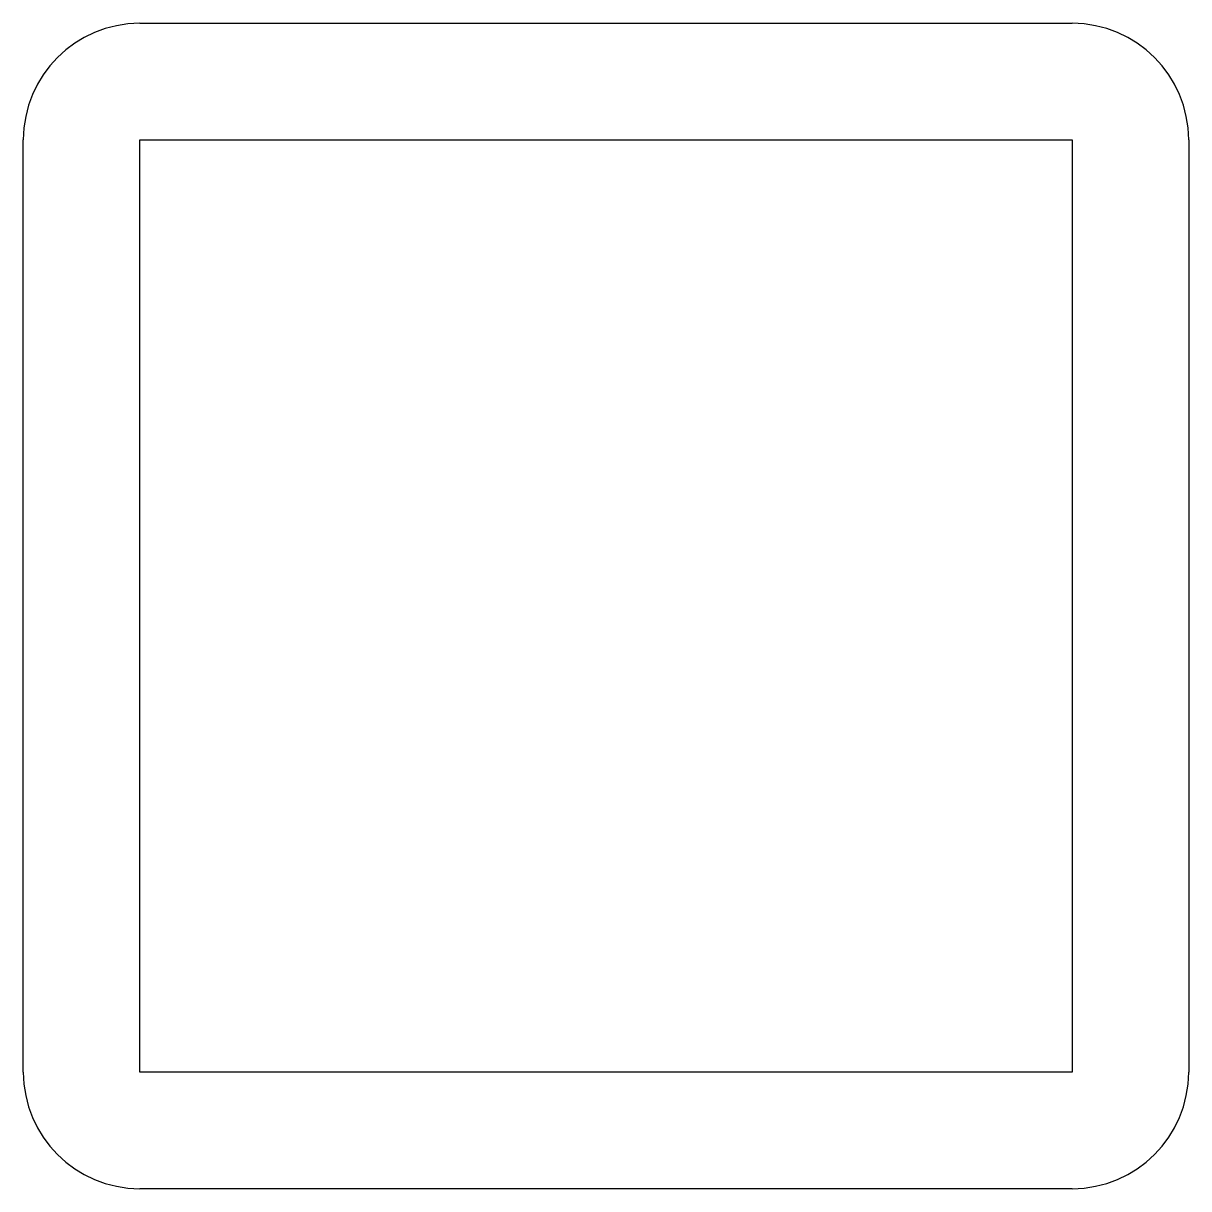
# Model space of a CAD drawing. Extents: x -50 to 50, y 0 to 100.
import ezdxf

# ---------------------------------------------------------------- set-up
doc = ezdxf.new("R2010")
doc.units = 0

msp = doc.modelspace()

# ---------------------------------------------------------------- linework, layer by layer
for p, q in [((-40, 100), (40, 100)), ((-40, 90), (40, 90)), ((-40, 10), (-40, 90)), ((-50, 10), (-50, 90)), ((40, 90), (40, 10)), ((50, 90), (50, 10)), ((40, 10), (-40, 10)), ((40, 0), (-40, 0))]:
    msp.add_line(p, q)
for centre, start, end in [((-40, 90), 90, 180), ((40, 90), 0, 90), ((-40, 10), 180, 270), ((40, 10), 270, 0)]:
    msp.add_arc(centre, 10, start, end)

doc.saveas('drawing.dxf')
